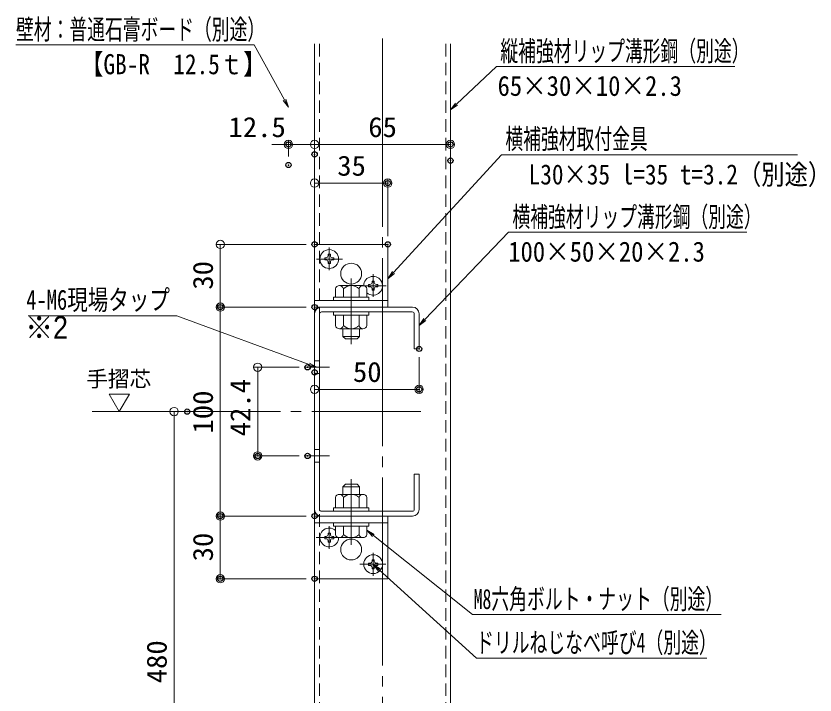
# Model space of a CAD drawing. Units: millimetres, scale not verified. Extents: x -800 to 804, y -551 to 557.
# Drawn here: x -117.3 to 264.9, y -284.5 to 40.4 of the extents above; entities that cross this region are included whole.
import ezdxf
from ezdxf.enums import TextEntityAlignment as Align

# ---------------------------------------------------------------- set-up
doc = ezdxf.new("R2010")
doc.units = ezdxf.units.MM
doc.header["$LTSCALE"] = 5
doc.header["$PDMODE"] = 32
doc.header["$PDSIZE"] = 2.5
doc.linetypes.add('DASHED1', pattern=[1.8, 1.2, -0.6])
doc.linetypes.add('LONG_CHAIN', pattern=[21, 18, -1, 1, -1])
for name, color, linetype in [('0-0_08文字', 1, 'Continuous'), ('0-6_moji', 2, 'Continuous'), ('0-A_DEFPOINTS', 1, 'Continuous')]:
    doc.layers.add(name, color=color, linetype=linetype)
for name, color, linetype, lineweight in [('0-2_10ユーザー', 4, 'Continuous', 9), ('0-8_6文字', 1, 'Continuous', 9), ('0-9_0', 4, 'Continuous', 9), ('0-C_CENTER', 7, 'LONG_CHAIN', 9), ('0-D_中心線', 1, 'LONG_CHAIN', 9), ('1-0_HASEN', 4, 'DASHED1', 9), ('1-1_GR1-1', 7, 'Continuous', 9), ('1-3_SCREW', 1, 'LONG_CHAIN', 9)]:
    doc.layers.add(name, color=color, linetype=linetype, lineweight=lineweight)
doc.styles.add('ＭＳ ゴシック', font='')
doc.styles.add('ＭＳ Ｐゴシック', font='')
doc.styles.get('ＭＳ ゴシック').set_extended_font_data('MS Gothic')
doc.styles.get('ＭＳ Ｐゴシック').set_extended_font_data('MS PGothic')

# ---------------------------------------------------------------- blocks, each defined once
blk = doc.blocks.new('_ORIGIN')
at = {"layer": '0-9_0', "color": 1}
blk.add_line((0, 0), (-5, 0), dxfattribs=at)
blk.add_circle((0, 0), 2.5, dxfattribs=at)
blk = doc.blocks.new('KﾅｯﾄM8大')
at = {"layer": '0-9_0', "color": 7}
for p, q in [((-32.5, 28.15), (-32.5, -28.15)), ((0, 37.5), (-24.71, 37.5)), ((0, -37.5), (0, 37.5)), ((0, 18.76), (-24.71, 18.76)), ((0, -18.76), (-24.71, -18.76)), ((0, -37.5), (-24.71, -37.5))]:
    blk.add_line(p, q, dxfattribs=at)
for centre, radius, start, end in [((-22.97, 28.13), 9.53, 100.52945, 259.47055), ((-6, 0), 26.5, 134.92181, 225.07819), ((-22.97, -28.13), 9.53, 100.52945, 259.47055)]:
    blk.add_arc(centre, radius, start, end, dxfattribs=at)
blk = doc.blocks.new('KﾐM8側')
at = {"layer": '0-9_0', "color": 7}
blk.add_lwpolyline([(0, 42.5), (-8, 42.5), (-8, -42.5), (0, -42.5)], close=True, dxfattribs=at)
blk = doc.blocks.new('頭部M8')
at = {"layer": '0-9_0', "color": 7}
for p, q in [((0, 37.5), (0, -37.5)), ((0, 37.5), (19.71, 37.5)), ((27.5, -28.15), (27.5, 28.15)), ((0, 18.76), (19.71, 18.76)), ((0, -18.76), (19.71, -18.76)), ((0, -37.5), (19.71, -37.5))]:
    blk.add_line(p, q, dxfattribs=at)
for centre, radius, start, end in [((17.97, 28.13), 9.53, 280.52945, 79.47055), ((1, 0), 26.5, 314.92181, 45.07819), ((17.97, -28.13), 9.53, 280.52945, 79.47055)]:
    blk.add_arc(centre, radius, start, end, dxfattribs=at)
blk = doc.blocks.new('MLeader2')
at = {"layer": '0-8_6文字'}
blk.add_line((114.03, 16.21), (226.577, 16.21), dxfattribs=at)
at = {"layer": '0-8_6文字', "color": 2}
blk.add_line((90.534, -4.476), (93.452, -1.74), dxfattribs=at)
at = {"layer": '0-8_6文字'}
blk.add_lwpolyline([(93.452, -1.74), (112.59, 16.21), (114.03, 16.21)], dxfattribs=at)
at = {"layer": '0-8_6文字', "color": 2}
blk.add_lwpolyline([(93.908, -2.226), (90.534, -4.476), (92.996, -1.253)], dxfattribs=at)
at = {"layer": '0-8_6文字', "color": 2, "style": 'ＭＳ ゴシック'}
for s, width, p in [('縦補強材リップ溝形鋼（別途）', 0.65, (114.39, 15.959)), ('65×30×10×2.3', 0.9, (113.057, -0.707))]:
    blk.add_text(s, height=9.604, dxfattribs=dict(at, width=width)).set_placement(p, align=Align.BOTTOM_LEFT)
blk = doc.blocks.new('MLeader3')
at = {"layer": '0-8_6文字', "color": 2}
blk.add_line((50.534, -205.661), (53.662, -208.154), dxfattribs=at)
at = {"layer": '0-8_6文字'}
blk.add_line((102.57, -245.99), (220.05, -245.99), dxfattribs=at)
at = {"layer": '0-8_6文字', "color": 2}
blk.add_lwpolyline([(53.247, -208.675), (50.534, -205.661), (54.078, -207.633)], dxfattribs=at)
at = {"layer": '0-8_6文字'}
blk.add_lwpolyline([(53.662, -208.154), (101.13, -245.99), (102.57, -245.99)], dxfattribs=at)
at = {"layer": '0-8_6文字', "color": 2, "style": 'ＭＳ ゴシック', "width": 0.65}
blk.add_text('M8六角ボルト・ナット（別途）', height=9.621, dxfattribs=at).set_placement((101.597, -246.24), align=Align.BOTTOM_LEFT)
blk = doc.blocks.new('MLeader4')
at = {"layer": '0-8_6文字', "color": 2}
blk.add_line((53.534, -221.978), (56.495, -224.668), dxfattribs=at)
at = {"layer": '0-8_6文字'}
blk.add_line((104.366, -266.841), (213.238, -266.841), dxfattribs=at)
at = {"layer": '0-8_6文字', "color": 2}
blk.add_lwpolyline([(56.047, -225.161), (53.534, -221.978), (56.943, -224.174)], dxfattribs=at)
at = {"layer": '0-8_6文字'}
blk.add_lwpolyline([(56.495, -224.668), (102.926, -266.841), (104.366, -266.841)], dxfattribs=at)
at = {"layer": '0-8_6文字', "color": 2, "style": 'ＭＳ ゴシック', "width": 0.65}
blk.add_text('ドリルねじなべ呼び4（別途）', height=9.621, dxfattribs=at).set_placement((102.785, -267.092), align=Align.BOTTOM_LEFT)
blk = doc.blocks.new('MLeader5')
at = {"layer": '0-8_6文字'}
blk.add_line((-4.782, 26.563), (-117.329, 26.563), dxfattribs=at)
at = {"layer": '0-8_6文字', "color": 2}
blk.add_line((13.034, -3.198), (11.106, 0.306), dxfattribs=at)
at = {"layer": '0-8_6文字'}
blk.add_lwpolyline([(11.106, 0.306), (-3.342, 26.563), (-4.782, 26.563)], dxfattribs=at)
at = {"layer": '0-8_6文字', "color": 2}
blk.add_lwpolyline([(11.69, 0.628), (13.034, -3.198), (10.522, -0.015)], dxfattribs=at)
at = {"layer": '0-8_6文字', "color": 2, "style": 'ＭＳ ゴシック'}
for s, height, width, p in [('壁材：普通石膏ボード（別途）', 9.604, 0.65, (-117.329, 26.313)), ('【GB-R\u300012.5ｔ】', 9.621, 0.85, (-86.636, 9.646))]:
    blk.add_text(s, height=height, dxfattribs=dict(at, width=width)).set_placement(p, align=Align.BOTTOM_LEFT)
blk = doc.blocks.new('MLeader12')
at = {"layer": '0-8_6文字'}
blk.add_line((119.812, -63.103), (232.358, -63.103), dxfattribs=at)
at = {"layer": '0-8_6文字', "color": 2}
blk.add_line((75.534, -107.738), (78.304, -104.852), dxfattribs=at)
at = {"layer": '0-8_6文字'}
blk.add_lwpolyline([(78.304, -104.852), (118.372, -63.103), (119.812, -63.103)], dxfattribs=at)
at = {"layer": '0-8_6文字', "color": 2}
blk.add_lwpolyline([(78.785, -105.314), (75.534, -107.738), (77.823, -104.39)], dxfattribs=at)
at = {"layer": '0-8_6文字', "color": 2, "style": 'ＭＳ ゴシック'}
for s, width, p in [('横補強材リップ溝形鋼（別途）', 0.65, (120.172, -63.353)), ('100×50×20×2.3', 0.9, (118.172, -80.02))]:
    blk.add_text(s, height=9.604, dxfattribs=dict(at, width=width)).set_placement(p, align=Align.BOTTOM_LEFT)
blk = doc.blocks.new('MLeader13')
at = {"layer": '0-8_6文字'}
blk.add_line((116.443, -26.038), (256.523, -26.038), dxfattribs=at)
at = {"layer": '0-8_6文字', "color": 2}
blk.add_line((60.534, -85.314), (63.241, -82.369), dxfattribs=at)
at = {"layer": '0-8_6文字'}
blk.add_lwpolyline([(63.241, -82.369), (115.003, -26.038), (116.443, -26.038)], dxfattribs=at)
at = {"layer": '0-8_6文字', "color": 2}
blk.add_lwpolyline([(63.732, -82.82), (60.534, -85.314), (62.75, -81.917)], dxfattribs=at)
at = {"layer": '0-8_6文字', "color": 2, "style": 'ＭＳ ゴシック'}
for s, height, width, p in [('横補強材取付金具', 9.604, 0.65, (116.803, -26.033)), ('  L30×35 l=35 t=3.2（別途）', 9.621, 0.85, (116.803, -43.1))]:
    blk.add_text(s, height=height, dxfattribs=dict(at, width=width)).set_placement(p, align=Align.BOTTOM_LEFT)
blk = doc.blocks.new('MLeader18')
at = {"layer": '0-8_6文字'}
blk.add_line((-41.801, -103.059), (-111.42, -103.059), dxfattribs=at)
at = {"layer": '0-8_6文字', "color": 2}
blk.add_line((26.611, -127.676), (22.857, -126.296), dxfattribs=at)
at = {"layer": '0-8_6文字'}
blk.add_lwpolyline([(22.857, -126.296), (-40.361, -103.059), (-41.801, -103.059)], dxfattribs=at)
at = {"layer": '0-8_6文字', "color": 2}
blk.add_lwpolyline([(23.087, -125.67), (26.611, -127.676), (22.627, -126.922)], dxfattribs=at)
at = {"layer": '0-8_6文字', "color": 2, "style": 'ＭＳ ゴシック', "width": 0.75}
blk.add_text('4-M6現場タップ', height=9.604, dxfattribs=at).set_placement((-112.42, -103.055), align=Align.BOTTOM_LEFT)

msp = doc.modelspace()

# ---------------------------------------------------------------- linework, layer by layer
at = {"layer": '0-2_10ユーザー', "color": 1}
for p, q in [((25.534, -64.889), (25.534, -37.558)), ((60.534, -64.889), (60.534, -37.558)), ((29.534, -39.558), (56.534, -39.558))]:
    msp.add_line(p, q, dxfattribs=at)
at = {"layer": '0-2_10ユーザー'}
for p, q in [((25.534, -95.689), (60.534, -95.689)), ((60.534, -202.089), (25.534, -202.089))]:
    msp.add_line(p, q, dxfattribs=at)
for points in [[(25.534, -68.889), (25.534, -98.889), (60.534, -98.889), (60.534, -68.889)], [(-67.956, -148.889), (-63.097, -140.474), (-72.814, -140.474)], [(60.534, -228.889), (60.534, -198.889), (25.534, -198.889), (25.534, -228.889)]]:
    msp.add_lwpolyline(points, close=True, dxfattribs=at)
for centre in [(43.034, -82.889), (43.034, -214.889)]:
    msp.add_circle(centre, 5, dxfattribs=at)
at = {"layer": '0-8_6文字'}
for p, q in [((13.034, -26.901), (13.034, -19.077)), ((25.534, -21.821), (25.534, -19.077)), ((25.534, -21.821), (25.534, -19.077)), ((90.534, -24.792), (90.534, -19.077)), ((9.034, -21.077), (5.034, -21.077)), ((25.534, -21.077), (13.034, -21.077)), ((29.534, -21.077), (86.534, -21.077)), ((29.534, -21.077), (33.534, -21.077)), ((21.534, -68.889), (-21.581, -68.889)), ((-19.581, -72.889), (-19.581, -94.889)), ((21.534, -98.889), (-21.581, -98.889)), ((21.534, -98.889), (-21.581, -98.889)), ((-19.581, -102.889), (-19.581, -194.889)), ((75.534, -122.889), (75.534, -140.237)), ((18.19, -127.676), (-3.696, -127.676)), ((-1.696, -131.676), (-1.696, -166.103)), ((25.534, -134.091), (25.534, -140.237)), ((29.534, -138.237), (71.534, -138.237)), ((-39.411, -148.889), (-43.683, -148.889)), ((-41.683, -152.889), (-41.683, -384.889)), ((18.19, -170.103), (-3.696, -170.103)), ((21.534, -198.889), (-21.581, -198.889)), ((21.534, -198.889), (-21.581, -198.889)), ((-19.581, -202.889), (-19.581, -224.889)), ((21.534, -228.889), (-21.581, -228.889))]:
    msp.add_line(p, q, dxfattribs=at)
at = {"layer": '0-9_0', "color": 7}
for p, q in [((25.534, 27.03), (25.534, -533.578)), ((90.534, 27.03), (90.534, -533.578)), ((39.034, -94.089), (47.034, -94.089)), ((28.734, -98.889), (72.334, -98.889)), ((39.034, -109.289), (39.034, -112.889)), ((47.034, -109.289), (47.034, -112.889)), ((39.034, -112.889), (40.234, -114.089)), ((39.034, -112.889), (47.034, -112.889)), ((40.234, -114.089), (45.834, -114.089)), ((47.034, -112.889), (45.834, -114.089)), ((39.034, -184.889), (40.234, -183.689)), ((47.034, -184.889), (39.034, -184.889)), ((39.034, -188.489), (39.034, -184.889)), ((45.834, -183.689), (40.234, -183.689)), ((47.034, -184.889), (45.834, -183.689)), ((47.034, -188.489), (47.034, -184.889)), ((28.734, -198.889), (72.334, -198.889)), ((47.034, -203.689), (39.034, -203.689))]:
    msp.add_line(p, q, dxfattribs=at)
at = {"layer": '0-9_0'}
for p, q in [((30.357, -75.267), (31.001, -75.267)), ((32.001, -74.267), (32.001, -73.623)), ((32.001, -73.623), (33.068, -73.623)), ((33.068, -73.623), (33.068, -74.267)), ((34.068, -75.267), (34.712, -75.267)), ((34.712, -76.334), (34.068, -76.334)), ((34.712, -75.267), (34.712, -76.334)), ((53.001, -87.067), (53.001, -86.423)), ((53.001, -86.423), (54.068, -86.423)), ((54.068, -86.423), (54.068, -87.067)), ((51.357, -88.067), (52.001, -88.067)), ((55.068, -88.067), (55.712, -88.067)), ((55.712, -89.134), (55.068, -89.134)), ((55.712, -88.067), (55.712, -89.134)), ((30.357, -208.645), (31.001, -208.645)), ((30.357, -209.712), (30.357, -208.645)), ((31.001, -209.712), (30.357, -209.712)), ((34.712, -209.712), (34.068, -209.712)), ((32.001, -211.356), (32.001, -210.712)), ((33.068, -211.356), (32.001, -211.356)), ((33.068, -210.712), (33.068, -211.356)), ((51.357, -221.445), (52.001, -221.445)), ((51.357, -222.512), (51.357, -221.445)), ((52.001, -222.512), (51.357, -222.512)), ((53.001, -224.156), (53.001, -223.512)), ((54.068, -224.156), (53.001, -224.156)), ((54.068, -223.512), (54.068, -224.156)), ((55.712, -222.512), (55.068, -222.512))]:
    msp.add_line(p, q, dxfattribs=at)
at = {"layer": '0-9_0', "color": 7, "linetype": 'LONG_CHAIN'}
for p, q in [((43.034, -85.195), (43.034, -116.628)), ((43.034, -212.584), (43.034, -181.151))]:
    msp.add_line(p, q, dxfattribs=at)
at = {"layer": '0-9_0'}
for points in [[(31.001, -76.334), (30.357, -76.334), (30.357, -75.267)], [(33.068, -77.334), (33.068, -77.978), (32.001, -77.978), (32.001, -77.334)], [(52.001, -89.134), (51.357, -89.134), (51.357, -88.067)], [(54.068, -90.134), (54.068, -90.778), (53.001, -90.778), (53.001, -90.134)], [(32.001, -207.645), (32.001, -207), (33.068, -207), (33.068, -207.645)], [(34.068, -208.645), (34.712, -208.645), (34.712, -209.712)], [(53.001, -220.445), (53.001, -219.8), (54.068, -219.8), (54.068, -220.445)], [(55.068, -221.445), (55.712, -221.445), (55.712, -222.512)]]:
    msp.add_lwpolyline(points, dxfattribs=at)
for centre in [(32.534, -75.889), (53.534, -221.889)]:
    msp.add_circle(centre, 4.5, dxfattribs=at)
for centre, radius, start, end in [((31.001, -74.267), 1, 270, 0), ((31.001, -77.334), 1, 0, 90), ((34.068, -74.267), 1, 180, 270), ((34.068, -77.334), 1, 90, 180), ((53.534, -88.689), 4.5, 228.18969, 179.19872), ((52.001, -87.067), 1, 270, 0), ((55.068, -87.067), 1, 180, 270), ((52.001, -90.134), 1, 0, 90), ((55.068, -90.134), 1, 90, 180), ((32.534, -209.089), 4.5, 48.18969, 359.19872), ((31.001, -207.645), 1, 270, 0), ((31.001, -210.712), 1, 0, 90), ((34.068, -207.645), 1, 180, 270), ((34.068, -210.712), 1, 90, 180), ((52.001, -220.445), 1, 270, 0), ((55.068, -220.445), 1, 180, 270), ((52.001, -223.512), 1, 0, 90), ((55.068, -223.512), 1, 90, 180)]:
    msp.add_arc(centre, radius, start, end, dxfattribs=at)
at = {"layer": '0-A_DEFPOINTS'}
for p in [(13.034, -21.077), (90.534, -21.077), (25.534, -25.821), (13.034, -30.901), (90.534, -28.792), (60.534, -39.558), (25.534, -68.889), (25.534, -68.889), (60.534, -68.889), (-19.581, -98.889), (25.534, -98.889), (75.534, -118.889), (22.19, -127.676), (25.534, -130.091), (75.534, -138.237), (-35.411, -148.889), (-1.696, -170.103), (22.19, -170.103), (-19.581, -198.889), (25.534, -198.889), (-19.581, -228.889), (25.534, -228.889)]:
    msp.add_point(p, dxfattribs=at)
at = {"layer": '0-C_CENTER', "color": 5}
for p, q in [((20.49, -127.676), (32.733, -127.676)), ((20.49, -170.103), (32.733, -170.103))]:
    msp.add_line(p, q, dxfattribs=at)
at = {"layer": '0-D_中心線'}
for p, q in [((58.034, 29.584), (58.034, -536.023)), ((-80.856, -148.889), (76.384, -148.889))]:
    msp.add_line(p, q, dxfattribs=at)
at = {"layer": '1-0_HASEN'}
for p, q in [((27.834, 27.03), (27.834, -533.578)), ((88.234, 27.03), (88.234, -533.578))]:
    msp.add_line(p, q, dxfattribs=at)
at = {"layer": '1-1_GR1-1'}
for p, q in [((25.534, -102.089), (25.534, -195.689)), ((27.834, -102.189), (27.834, -195.589)), ((72.234, -101.189), (28.834, -101.189)), ((73.234, -118.889), (73.234, -102.189)), ((75.534, -102.089), (75.534, -118.889)), ((27.834, -124.676), (25.534, -124.676)), ((27.834, -130.676), (25.534, -130.676)), ((27.834, -167.103), (25.534, -167.103)), ((27.834, -173.103), (25.534, -173.103)), ((73.234, -195.589), (73.234, -178.889)), ((75.534, -178.889), (73.234, -178.889)), ((75.534, -178.889), (75.534, -195.689)), ((75.534, -178.889), (75.534, -195.689)), ((28.834, -196.589), (72.234, -196.589))]:
    msp.add_line(p, q, dxfattribs=at)
msp.add_lwpolyline([(75.534, -102.281), (75.534, -118.889), (73.234, -118.889)], dxfattribs=at)
for centre, radius, start, end in [((28.734, -102.089), 3.2, 90, 180), ((72.334, -102.089), 3.2, 0, 90), ((28.834, -102.189), 1, 90, 180), ((72.234, -102.189), 1, 0, 90), ((28.734, -195.689), 3.2, 180, 270), ((28.834, -195.589), 1, 180, 270), ((72.234, -195.589), 1, 270, 0), ((72.334, -195.689), 3.2, 270, 0)]:
    msp.add_arc(centre, radius, start, end, dxfattribs=at)
at = {"layer": '1-3_SCREW'}
for p, q in [((32.534, -81.242), (32.534, -70.359)), ((38.848, -75.889), (26.468, -75.889)), ((53.534, -94.042), (53.534, -83.159)), ((59.848, -88.689), (47.468, -88.689)), ((32.534, -203.737), (32.534, -214.62)), ((26.22, -209.089), (38.601, -209.089)), ((53.534, -216.537), (53.534, -227.42)), ((47.22, -221.889), (59.601, -221.889))]:
    msp.add_line(p, q, dxfattribs=at)

# ---------------------------------------------------------------- block references
at = {"layer": '0-2_10ユーザー', "xscale": 0.8, "yscale": 0.8, "rotation": 180}
msp.add_blockref('_ORIGIN', (25.534, -39.558), dxfattribs=at)
at = {"layer": '0-2_10ユーザー', "xscale": 0.8, "yscale": 0.8}
msp.add_blockref('_ORIGIN', (60.534, -39.558), dxfattribs=at)
at = {"layer": '0-8_6文字'}
for name in ['MLeader5', 'MLeader2', 'MLeader13', 'MLeader12', 'MLeader18', 'MLeader3', 'MLeader4']:
    msp.add_blockref(name, (0, 0), dxfattribs=at)
at = {"layer": '0-8_6文字', "xscale": 0.8, "yscale": 0.8}
for p in [(13.034, -21.077), (90.534, -21.077), (75.534, -138.237)]:
    msp.add_blockref('_ORIGIN', p, dxfattribs=at)
for p, rotation in [((25.534, -21.077), 180), ((25.534, -21.077), 180), ((-19.581, -68.889), 90), ((-19.581, -98.889), 270), ((-19.581, -98.889), 90), ((-1.696, -127.676), 90), ((25.534, -138.237), 180), ((-41.683, -148.889), 90), ((-1.696, -170.103), 270), ((-19.581, -198.889), 270), ((-19.581, -198.889), 90), ((-19.581, -228.889), 270)]:
    msp.add_blockref('_ORIGIN', p, dxfattribs=dict(at, rotation=rotation))
at = {"layer": '0-9_0', "xscale": 0.2, "yscale": 0.2}
for name, p, rotation in [('頭部M8', (43.034, -94.089), 90), ('KﾐM8側', (43.034, -94.089), 90), ('KﾐM8側', (43.034, -101.189), 90), ('KﾅｯﾄM8大', (43.034, -102.789), 90), ('KﾅｯﾄM8大', (43.034, -194.989), 270), ('KﾐM8側', (43.034, -196.589), 270), ('KﾐM8側', (43.034, -203.689), 270), ('頭部M8', (43.034, -203.689), 270)]:
    msp.add_blockref(name, p, dxfattribs=dict(at, rotation=rotation))

# ---------------------------------------------------------------- texts
at = {"layer": '0-0_08文字', "style": 'ＭＳ Ｐゴシック'}
msp.add_text('手摺芯', height=7.588, dxfattribs=at).set_placement((-83.713, -139.308), align=Align.BOTTOM_LEFT)
at = {"layer": '0-2_10ユーザー', "color": 2, "style": 'ＭＳ ゴシック', "width": 1.05}
msp.add_text('35', height=9.604, dxfattribs=at).set_placement((36.368, -38.908), align=Align.BOTTOM_LEFT)
at = {"layer": '0-6_moji', "style": 'ＭＳ Ｐゴシック', "width": 0.9}
msp.add_text('※2 ', height=10.85, dxfattribs=at).set_placement((-112.898, -117.308), align=Align.BOTTOM_LEFT)
at = {"layer": '0-8_6文字', "color": 2, "style": 'ＭＳ ゴシック', "width": 1.05}
for s, p in [('12.5', (-15.658, -20.427)), ('65', (51.201, -20.427)), ('50', (43.868, -137.587))]:
    msp.add_text(s, height=9.604, dxfattribs=at).set_placement(p, align=Align.BOTTOM_LEFT)
for s, p in [('30', (-20.231, -90.556)), ('42.4', (-2.345, -160.723)), ('100', (-20.231, -159.389)), ('30', (-20.231, -220.556)), ('480', (-42.333, -278.889))]:
    msp.add_text(s, height=9.604, rotation=90, dxfattribs=at).set_placement(p, align=Align.BOTTOM_LEFT)

doc.saveas('drawing.dxf')
